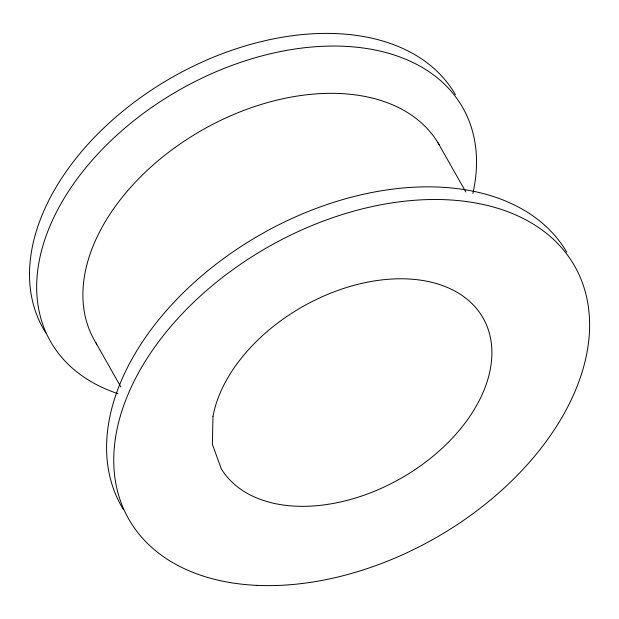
<?xml version="1.0" encoding="UTF-8"?>
<svg xmlns="http://www.w3.org/2000/svg" width="619" height="619" viewBox="0 0 619 619"><rect width="100%" height="100%" fill="white"/><g stroke="black" fill="none" stroke-linecap="round" stroke-linejoin="round"><path stroke-width="0.93" d="M437.881 142.579L465.836 191.983M95.759 342.57L120.867 386.952M123.235 509.259A256.351 167.842 -29.5 0 1 258.324 235.854A256.351 167.842 -29.5 0 1 566.772 252.173M96.75 344.156A198.173 129.75 -29.5 0 1 199.844 131.421A198.173 129.75 -29.5 0 1 439.304 145.001M45.891 333.014A236.961 155.145 -29.5 0 1 169.235 79.015A236.961 155.145 -29.5 0 1 455.414 94.707M117.981 393.684A236.961 155.145 -29.5 0 1 65.258 196.478A236.961 155.145 -29.5 0 1 331.861 46.054A236.961 155.145 -29.5 0 1 472.862 193.445M212.975 416.339L212.379 444.326L221.269 468.784A151.075 98.916 -29.5 0 0 444.705 445.858A151.075 98.916 -29.5 0 0 418.452 279.865A151.075 98.916 -29.5 0 0 212.975 416.339M257.04 585.373A256.351 167.842 -29.5 0 0 588.05 304.703A256.351 167.842 -29.5 0 0 209.942 287.595A256.351 167.842 -29.5 0 0 257.04 585.373"/></g></svg>
